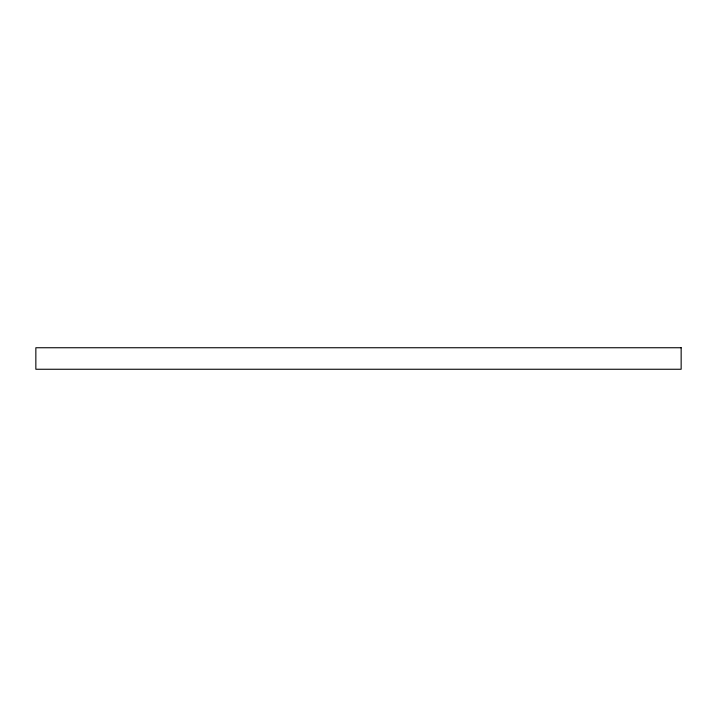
<?xml version="1.0" encoding="UTF-8"?>
<svg xmlns="http://www.w3.org/2000/svg" width="717" height="717" viewBox="0 0 717 717"><rect width="100%" height="100%" fill="white"/><g stroke="black" fill="none" stroke-linecap="round" stroke-linejoin="round"><path stroke-width="1.08" d="M681.15 347.745L35.85 347.745L35.85 369.255L681.15 369.255L681.15 347.745"/></g></svg>
